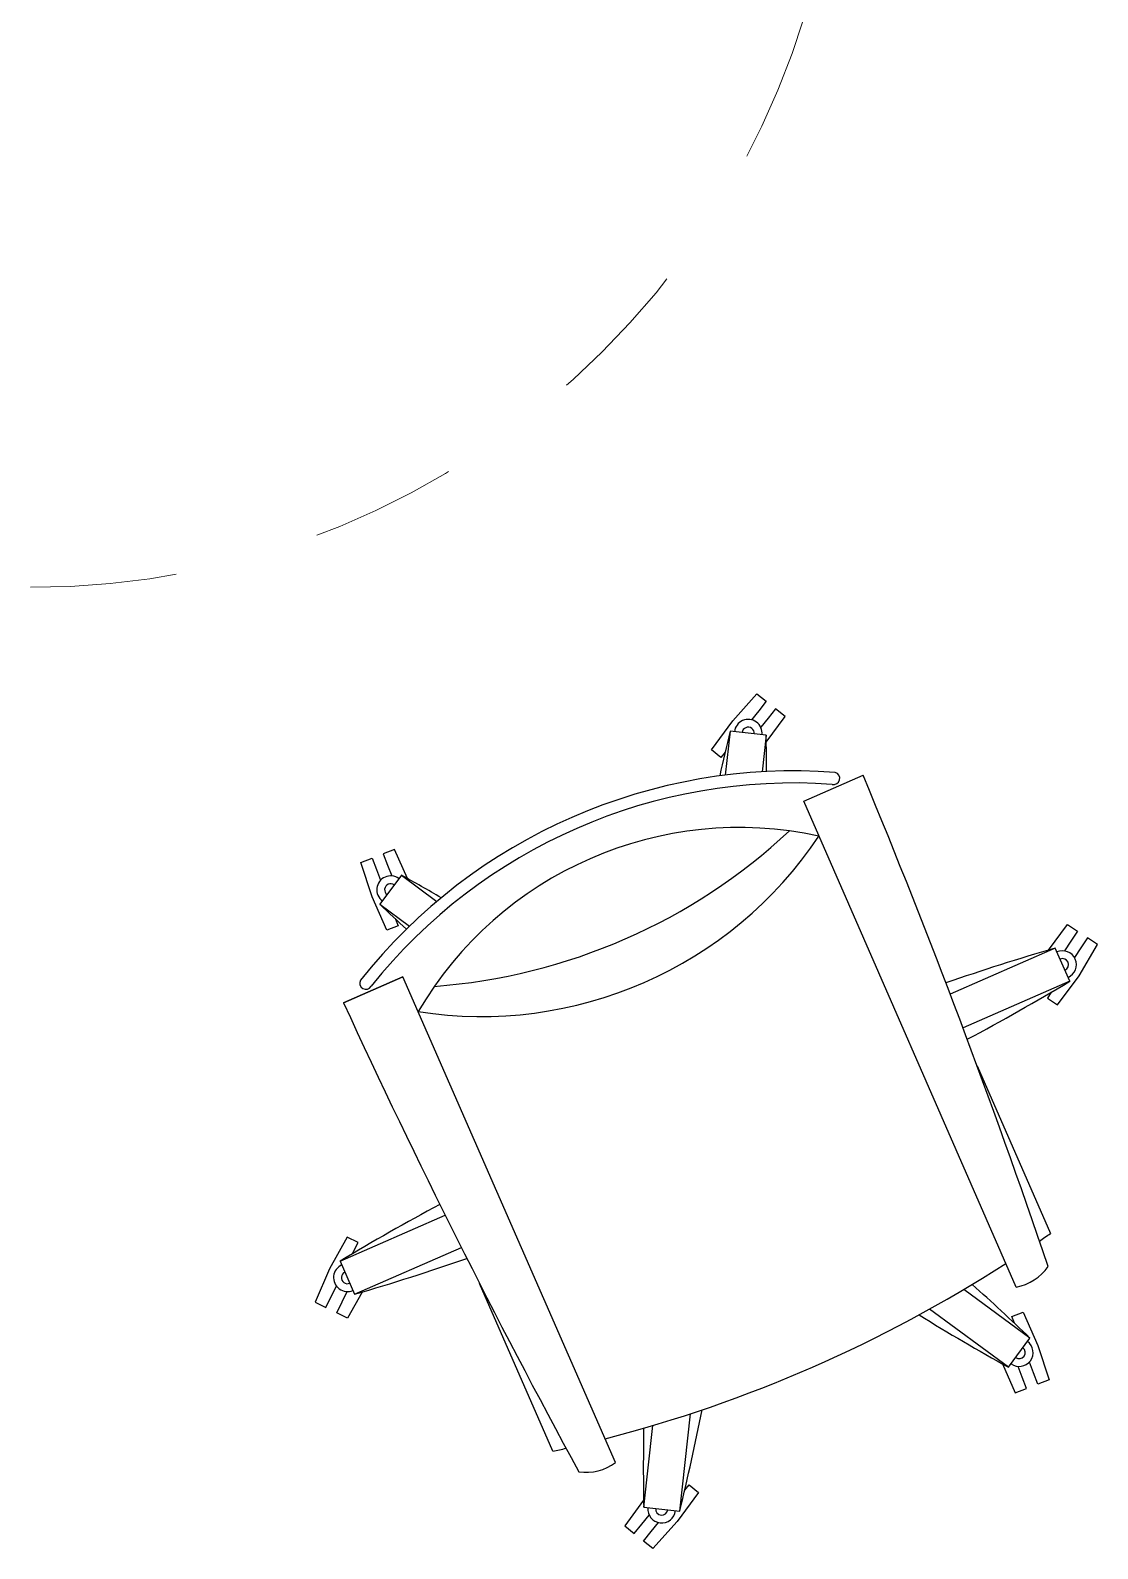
# Model space of a CAD drawing. Header units: inches. Extents: x 164.3 to 247.9, y 15.6 to 56.7.
# Drawn here: x 218.59 to 219.319, y 27.066 to 28.103 of the extents above; entities that cross this region are included whole.
import ezdxf

# ---------------------------------------------------------------- set-up
doc = ezdxf.new("R2010")
doc.units = ezdxf.units.IN
doc.header["$MEASUREMENT"] = 0
doc.linetypes.add('DASHED', pattern=[0.75, 0.5, -0.25])
doc.layers.get('0').update_dxf_attribs({"lineweight": 0})
doc.layers.add('7', color=4, linetype='Continuous', lineweight=5)

msp = doc.modelspace()

# ---------------------------------------------------------------- linework, layer by layer
at = {"color": 7, "linetype": 'ByBlock', "lineweight": -2}
for p, q in [((219.0698838633104, 27.63137424910403), (219.0863889632276, 27.64981645437956)), ((219.0863889632276, 27.64981645437956), (219.0927941931116, 27.64463337758812)), ((219.0927941931116, 27.64463337758812), (219.0876111163201, 27.63822814770413)), ((219.0876111163201, 27.63822814770413), (219.0826082219786, 27.63204558672112)), ((219.0928127087591, 27.61674553039836), (219.1056046528796, 27.63426722400516)), ((219.0991994229956, 27.63945030079663), (219.0940163462041, 27.63304507091263)), ((219.1056046528796, 27.63426722400516), (219.0991994229956, 27.63945030079663)), ((219.0552905024788, 27.61138507507562), (219.0698838633104, 27.63137424910403)), ((219.068164256418, 27.62419558092029), (219.0648201481303, 27.59420009736908)), ((219.0927308989403, 27.62145671816052), (219.068164256418, 27.62419558092029)), ((219.0940163462041, 27.63304507091263), (219.0890134518626, 27.62686250992968)), ((219.0927308989403, 27.62145671816052), (219.0899471641888, 27.59648758954185)), ((219.0616957323628, 27.60620199828418), (219.0552905024788, 27.61138507507562)), ((219.0647413861921, 27.60996580764083), (219.0616957323628, 27.60620199828418)), ((219.1183404011172, 27.576372220971), (219.1589252518913, 27.59413581878044)), ((219.2635369112365, 27.24463882105135), (219.1183404011172, 27.576372220971)), ((218.8389938238647, 27.54348261910349), (218.8313025327515, 27.54052706570266)), ((218.8477720835853, 27.52364362372802), (218.8389938238647, 27.54348261910349)), ((218.8159199505252, 27.53461595890084), (218.8236112416384, 27.53757151230175)), ((218.823638818837, 27.51110102044282), (218.8159199505252, 27.53461595890084)), ((218.8236112416384, 27.53757151230175), (218.8265667950393, 27.52988022118859)), ((218.8313025327515, 27.54052706570266), (218.8342580861524, 27.53283577458947)), ((218.8342580861524, 27.53283577458947), (218.8371108938533, 27.52541186050576)), ((218.8265667950393, 27.52988022118859), (218.8294196027402, 27.5224563071049)), ((218.8436511703919, 27.52592836822777), (218.8289959244033, 27.50602246309759)), ((218.8436511703919, 27.52592836822777), (218.8679559670022, 27.50803454372198)), ((218.8336532709305, 27.48846821222185), (218.823638818837, 27.51110102044282)), ((218.8289959244033, 27.50602246309759), (218.8492279567216, 27.49112711377609)), ((218.8413445620436, 27.49142376562273), (218.8336532709305, 27.48846821222185)), ((218.8396078344404, 27.49594328388866), (218.8413445620436, 27.49142376562273)), ((219.2855664297046, 27.47483521900028), (219.298498427274, 27.49225380160908)), ((219.298498427274, 27.49225380160908), (219.3053499485477, 27.4876769128046)), ((219.3007730597432, 27.48082539153086), (219.2963552801071, 27.47421205385706)), ((219.3053499485477, 27.4876769128046), (219.3007730597432, 27.48082539153086)), ((219.3063447954791, 27.45728555004843), (219.3190529910951, 27.47852313519564)), ((219.3122014698214, 27.48310002400012), (219.3076245810169, 27.47624850272638)), ((219.3190529910951, 27.47852313519564), (219.3122014698214, 27.48310002400012)), ((219.2900893445043, 27.47615628852611), (219.2183735717132, 27.44476698635668)), ((219.3000007410379, 27.45351152063617), (219.2900893445043, 27.47615628852611)), ((219.3076245810169, 27.47624850272638), (219.3032068013808, 27.46963516505258)), ((218.8447420723898, 27.45662087089499), (218.8041572216157, 27.43885727308555)), ((218.8041572216157, 27.43885727308555), (218.8447420723898, 27.45662087089499)), ((218.9899385825092, 27.12488747097527), (218.8447420723898, 27.45662087089499)), ((219.3000007410379, 27.45351152063617), (219.2271245362487, 27.42161430857166)), ((219.2915916582682, 27.43741400755323), (219.3063447954791, 27.45728555004843)), ((219.2874295856515, 27.44601695324363), (219.2847401369945, 27.44199089635774)), ((219.2847401369945, 27.44199089635774), (219.2915916582682, 27.43741400755323)), ((219.2367173673605, 27.39585314928385), (219.2868327485554, 27.2813535254401)), ((218.8018412839411, 27.26245482077073), (218.8735570567322, 27.29384412294016)), ((218.8066436112595, 27.2787685200305), (218.7946090346299, 27.25714209582193)), ((218.8140336829072, 27.2751246078561), (218.8066436112595, 27.2787685200305)), ((218.8103897707329, 27.26773453620837), (218.8140336829072, 27.2751246078561)), ((218.8117526804748, 27.23981005288078), (218.884628885264, 27.27170726494535)), ((218.8018412839411, 27.26245482077073), (218.8117526804748, 27.23981005288078)), ((218.8102747394209, 27.26750124583364), (218.8103897707329, 27.26773453620837)), ((218.7946090346299, 27.25714209582193), (218.7847801382132, 27.23442809014412)), ((218.7958141220353, 27.23817424961749), (218.7993313586752, 27.24530741571115)), ((218.803204193683, 27.23453033744306), (218.8067214303229, 27.24166350353678)), ((218.816859157362, 27.24130271355753), (218.8069503531564, 27.22349635362096)), ((218.9471612302065, 27.13268257743434), (218.8970458490114, 27.24718220127806)), ((219.2728461005757, 27.20994387830928), (219.2277255079892, 27.24316283415101)), ((218.7847801382132, 27.23442809014412), (218.7921702098609, 27.23078417796975)), ((218.7921702098609, 27.23078417796975), (218.7958141220353, 27.23817424961749)), ((218.7995602815086, 27.22714026579536), (218.803204193683, 27.23453033744306)), ((219.2581908545871, 27.19003797317913), (219.2043160056685, 27.22970204061741)), ((218.8069503531564, 27.22349635362096), (218.7995602815086, 27.22714026579536)), ((219.2604974629354, 27.22454257578417), (219.2681887540485, 27.22749812918502)), ((219.2622341905386, 27.2200230575182), (219.2604974629354, 27.22454257578417)), ((219.2681887540485, 27.22749812918502), (219.278203206142, 27.20486532096405)), ((219.2581908545871, 27.19003797317913), (219.2728461005757, 27.20994387830928)), ((219.278203206142, 27.20486532096405), (219.2859220744538, 27.18135038250603)), ((219.2540699413937, 27.19232271767888), (219.2628482011143, 27.17248372230335)), ((219.2675839388266, 27.18313056681743), (219.2647311311256, 27.19055448090114)), ((219.2752752299398, 27.18608612021831), (219.2724224222388, 27.19351003430202)), ((219.2705394922274, 27.17543927570424), (219.2675839388266, 27.18313056681743)), ((219.2782307833406, 27.17839482910512), (219.2752752299398, 27.18608612021831)), ((219.2859220744538, 27.18135038250603), (219.2782307833406, 27.17839482910512)), ((219.2628482011143, 27.17248372230335), (219.2705394922274, 27.17543927570424)), ((219.033677768561, 27.09177076048664), (219.0410904341207, 27.15825978199425)), ((219.0091111260386, 27.09450962324638), (219.0153192893915, 27.150194680581)), ((219.0371006387867, 27.10600053376587), (219.0401462926162, 27.10976434312272)), ((219.0401462926162, 27.10976434312272), (219.0465515225002, 27.10458126633131)), ((219.0090293162197, 27.09922081100834), (218.9962373720994, 27.08169911740171)), ((219.0465515225002, 27.10458126633131), (219.0319581616686, 27.08459209230284)), ((219.0078256787749, 27.08292127049424), (219.0128285731164, 27.08910383147725)), ((219.0091111260386, 27.09450962324638), (219.033677768561, 27.09177076048664)), ((219.0319581616686, 27.08459209230284), (219.0154530617514, 27.06614988702731)), ((218.9962373720994, 27.08169911740171), (219.0026426019834, 27.07651604061024)), ((219.0026426019834, 27.07651604061024), (219.0078256787749, 27.08292127049424)), ((219.0090478318674, 27.07133296381875), (219.0142309086589, 27.07773819370277)), ((219.0142309086589, 27.07773819370277), (219.0192338030004, 27.08392075468578)), ((219.0154530617514, 27.06614988702731), (219.0090478318674, 27.07133296381875))]:
    msp.add_line(p, q, dxfattribs=at)
for centre, radius, start, end in [((220.5012990150825, 27.27193870088746), 1.475791362633171, 166.1907544162237, 167.4066649032534), ((219.0804475776792, 27.6228261495404), 0.00946923469547357, 353.6385315095745, 173.6385315104101), ((219.0804475776792, 27.6228261495404), 0.004119807486191457, 353.6385315095745, 173.6385315104101), ((217.6172047788198, 27.59347788933064), 1.475791362632538, 0.1231623798984187, 1.086308603604409), ((219.111616653313, 27.21931061394613), 0.3777989381648632, 85.70716532884927, 141.5698976911304), ((219.1388098113208, 27.59200861356186), 0.004184567272455299, 256.5656446643299, 74.94945329606466), ((214.2383884887522, 25.549263313263), 5.32852564986081, 18.71261853694185, 22.56675201218818), ((219.1116166533133, 27.21931061394415), 0.3695593231944153, 85.93133440549796, 141.3457286136667), ((219.0743351031053, 27.30448852486356), 0.2539996284565058, 77.62971392289776, 149.6473490962839), ((218.8983890737499, 27.70647597258161), 0.2770312072695502, 261.0207220283746, 326.25634099057), ((218.8363719067992, 27.84816784678026), 0.39927311715072, 274.2774148426583, 312.9996481770056), ((218.8363235473976, 27.51597541566267), 0.00946923469547357, 53.63853150972501, 233.6385315097282), ((218.8363235473976, 27.51597541566267), 0.004119807486191457, 53.63853150972501, 233.6385315097282), ((218.1301184868664, 26.23409584984077), 1.475791362632646, 59.87039811563927, 61.08630860343969), ((219.8506267105009, 28.57102513113051), 1.475791362632163, 226.190754415869, 227.1539006390213), ((219.7015933170698, 26.05889674046037), 1.47579136263252, 106.1907544158492, 109.2315405581466), ((219.2950450427711, 27.46483390458116), 0.00946923469547357, 293.6385315097558, 113.6385315097558), ((219.2950450427711, 27.46483390458116), 0.004119807486191457, 293.6385315097558, 113.6385315097558), ((218.819367355661, 27.45219173121902), 0.004184567272449778, 152.3276097231376, 330.7114183551944), ((218.5380073044431, 28.71736521019332), 1.475791362632594, 297.9635820050026, 301.0863086032136), ((223.6447655662832, 29.6663438509938), 5.328525649860949, 204.710311007648, 208.56444448247), ((219.5638347205355, 25.99860113121352), 1.475791362632348, 118.0455224612504, 121.0863086032137), ((218.7474708600758, 28.05128186420362), 0.9400536652635977, 304.4558540447911, 305.0125946470619), ((218.4002487079094, 28.65706960094661), 1.47579136263255, 286.1907544158492, 289.3134810142088), ((218.747470860075, 28.05128186420399), 0.9400536652643295, 284.4982967817832, 302.7787662375702), ((218.806796982208, 27.25113243682571), 0.00946923469547357, 113.6385315097558, 293.6385315097558), ((218.806796982208, 27.25113243682571), 0.004119807486191457, 113.6385315097558, 293.6385315097558), ((219.2565313603246, 27.27914370839841), 0.03520887664230486, 281.4768015316653, 324.6429597449333), ((218.2512153144777, 26.1449412102761), 1.475791362632648, 46.19075441586558, 48.28159961491584), ((219.9717235381129, 28.48187049156593), 1.475791362632658, 238.3388763054061, 241.086308603049), ((219.2655184775814, 27.1999909257442), 0.00946923469547357, 233.6385315097282, 53.63853150972501), ((219.2655184775814, 27.1999909257442), 0.004119807486191457, 233.6385315097282, 53.63853150934332), ((217.6005430098971, 27.44402764051949), 1.475791362632671, 346.1907544162237, 348.9381867139822), ((220.4846372461592, 27.12248845207608), 1.475791362632504, 178.9954634043365, 181.0863086036044), ((218.7474708600748, 28.05128186420393), 0.9400536652643329, 282.2644683725866, 282.8212089747873), ((218.9693427495623, 27.15344402293167), 0.03520887664230134, 262.634103274314, 305.8002614877917), ((219.0213944472998, 27.0931401918665), 0.00946923469547357, 173.6385315095745, 353.6385315095745), ((219.0213944472998, 27.0931401918665), 0.004119807486191457, 173.6385315095745, 353.6385315095745)]:
    msp.add_arc(centre, radius, start, end, dxfattribs=at)
at = {"layer": '7', "color": 8, "linetype": 'DASHED', "ltscale": 0.2}
msp.add_arc((218.5915157201536, 28.27413509205629), 0.551684820193646, 269.8761669318769, 359.876166931879, dxfattribs=at)

doc.saveas('drawing.dxf')
